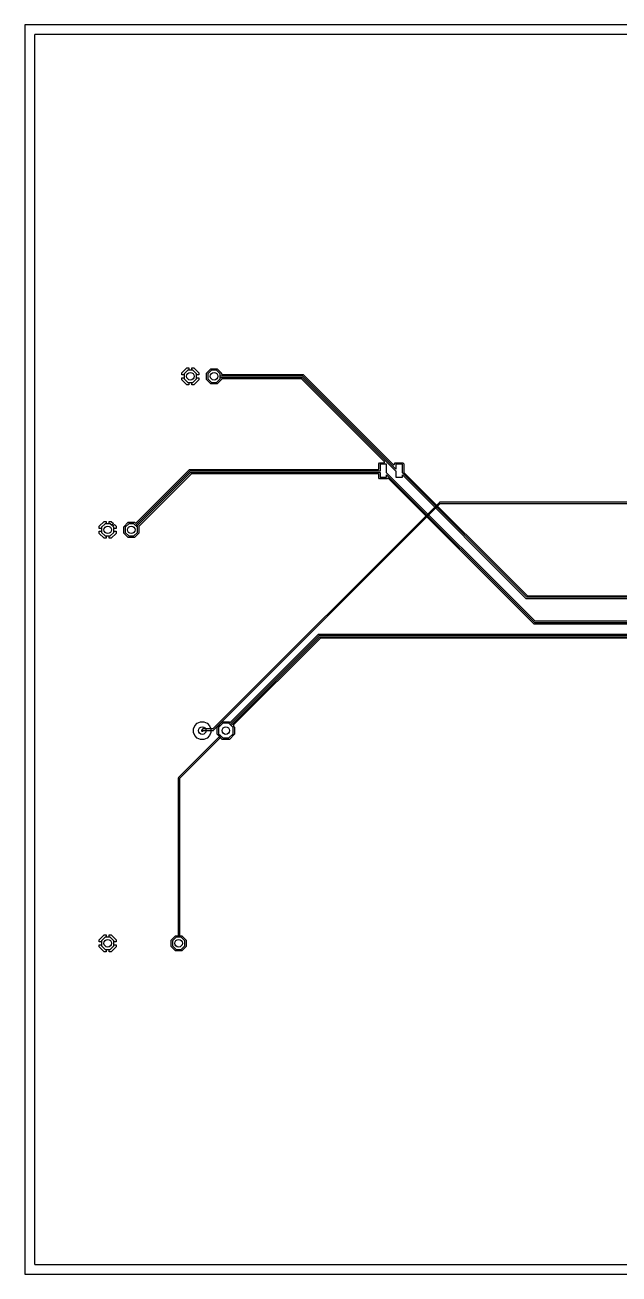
# Model space of a CAD drawing. Header units: millimetres. Extents: x -10 to 160, y 0 to 134.
# Drawn here: x -10.2 to 53.7, y 0 to 134.3 of the extents above; entities that cross this region are included whole.
import ezdxf

# ---------------------------------------------------------------- set-up
doc = ezdxf.new("R2010")
doc.units = ezdxf.units.MM

msp = doc.modelspace()

# ---------------------------------------------------------------- linework, layer by layer
at = {"layer": '16_copper'}
for points in [[(8.28, 96.25), (8.28, 96.79), (7.89, 97.18), (7.35, 97.18), (6.96, 96.79), (6.96, 96.25), (7.35, 95.86), (7.89, 95.86)], [(10.82, 96.25), (10.82, 96.79), (10.43, 97.18), (9.89, 97.18), (9.5, 96.79), (9.5, 96.25), (9.89, 95.86), (10.43, 95.86)], [(-0.61, 79.74), (-0.61, 80.28), (-1, 80.67), (-1.54, 80.67), (-1.93, 80.28), (-1.93, 79.74), (-1.54, 79.35), (-1, 79.35)], [(1.93, 79.74), (1.93, 80.28), (1.54, 80.67), (1, 80.67), (0.61, 80.28), (0.61, 79.74), (1, 79.35), (1.54, 79.35)], [(-0.61, 35.29), (-0.61, 35.83), (-1, 36.22), (-1.54, 36.22), (-1.93, 35.83), (-1.93, 35.29), (-1.54, 34.9), (-1, 34.9)]]:
    msp.add_lwpolyline(points, close=True, dxfattribs=at)
msp.add_lwpolyline([(66.41, 82.98), (34.44, 82.98), (34.43, 82.98), (34.43, 82.98, 0.087654), (34.4, 82.97), (34.4, 82.96), (34.39, 82.96), (10.03, 58.6), (8.99, 58.6), (8.98, 58.6), (8.97, 58.6, 0.087654), (8.95, 58.59), (8.94, 58.58), (8.94, 58.58), (8.84, 58.47), (8.82, 58.46, 0.866058), (8.94, 58.37), (9.02, 58.45), (10.06, 58.45), (10.07, 58.45), (10.08, 58.45, 0.087654), (10.1, 58.46), (10.11, 58.46), (10.11, 58.47), (34.47, 82.83), (66.37, 82.83)], format="xyb", dxfattribs=at)
msp.add_lwpolyline([(7.01, 35.29), (7.01, 35.83), (6.62, 36.22), (6.48, 36.22), (6.48, 53.31), (10.95, 57.78), (11.1, 57.63), (11.76, 57.63), (12.22, 58.09), (12.22, 58.75), (11.76, 59.21), (11.1, 59.21), (10.64, 58.75), (10.64, 58.09), (10.84, 57.89), (6.35, 53.39), (6.34, 53.39), (6.34, 53.38, 0.087651), (6.33, 53.36), (6.33, 53.35), (6.32, 53.34), (6.32, 36.22), (6.08, 36.22), (5.69, 35.83), (5.69, 35.29), (6.08, 34.9), (6.62, 34.9)], format="xyb", close=True, dxfattribs=at)
at = {"layer": '1_copper'}
msp.add_lwpolyline([(158.91, 1.02, 0.392588), (158.98, 1.09), (158.98, 133.2), (158.98, 133.2, 0.392588), (158.91, 133.27), (-9.07, 133.27), (-9.07, 133.27, 0.392588), (-9.14, 133.2), (-9.14, 1.09), (-9.14, 1.09, 0.392588), (-9.07, 1.02), (158.91, 1.02)], format="xyb", close=True, dxfattribs=at)
for points in [[(57.48, 69.88), (44.56, 69.88), (28.9, 85.53), (28.9, 85.53, 0.372102), (28.8, 85.53), (28.8, 85.53), (28.77, 85.51), (27.95, 85.51), (27.86, 85.6), (27.86, 85.95), (27.86, 85.96, 0.392588), (27.78, 86.03), (7.75, 86.03), (7.74, 86.03), (7.73, 86.03, 0.087654), (7.7, 86.02), (7.7, 86.01), (7.69, 86.01), (2.11, 80.42), (2.1, 80.41), (2.09, 80.41, 0.087651), (2.08, 80.38), (2.08, 80.38), (2.08, 80.37), (2.08, 79.67), (1.61, 79.2), (0.93, 79.2), (0.46, 79.67), (0.46, 80.35), (0.93, 80.82), (1.61, 80.82), (1.68, 80.75), (1.68, 80.75, 0.39257), (1.79, 80.75), (7.53, 86.49), (27.78, 86.49), (27.79, 86.49, 0.392588), (27.86, 86.56), (27.86, 87.12), (27.95, 87.21), (28.41, 87.21), (28.41, 87.21), (28.41, 87.21, 0.54841), (28.48, 87.33), (28.47, 87.33), (28.47, 87.34, 0.015772), (28.46, 87.34), (19.59, 96.22), (19.58, 96.22), (19.57, 96.23, 0.087651), (19.55, 96.24), (19.54, 96.24), (19.53, 96.24), (11.05, 96.24), (11.04, 96.24, 0.25797), (10.98, 96.19), (10.98, 96.19), (10.5, 95.71), (9.82, 95.71), (9.35, 96.18), (9.35, 96.86), (9.82, 97.33), (10.5, 97.33), (10.97, 96.86), (10.97, 96.77), (10.97, 96.77, 0.392588), (11.05, 96.7), (19.75, 96.7), (19.91, 96.54), (29.43, 87.02), (29.43, 87.02), (29.43, 87.02, 0.54841), (29.55, 87.06), (29.56, 87.07), (29.56, 87.07, 0.01577), (29.56, 87.08), (29.56, 87.12), (29.65, 87.21), (30.47, 87.21), (30.56, 87.12), (30.56, 86.23), (30.56, 86.22), (30.56, 86.21, 0.087654), (30.57, 86.18), (30.58, 86.18), (30.58, 86.17), (43.81, 72.95), (43.82, 72.94), (43.82, 72.94, 0.087651), (43.85, 72.93), (43.86, 72.92), (43.87, 72.92), (55.89, 72.92)], [(57.61, 72.77), (43.77, 72.77), (30.41, 86.13), (30.41, 87.06), (29.71, 87.06), (29.71, 86.53), (19.71, 96.52), (19.71, 96.53), (19.7, 96.53, 0.087651), (19.68, 96.54), (19.67, 96.54), (19.66, 96.55), (10.82, 96.55), (10.82, 96.79), (10.43, 97.18), (9.89, 97.18), (9.5, 96.79), (9.5, 96.25), (9.89, 95.86), (10.43, 95.86), (10.82, 96.25), (10.82, 96.39), (19.63, 96.39), (29.66, 86.36), (29.67, 86.35), (29.68, 86.35, 0.087651), (29.7, 86.34), (29.71, 86.34), (29.71, 86.34), (29.71, 85.66), (30.41, 85.66), (30.41, 85.92), (43.68, 72.64), (43.69, 72.64), (43.7, 72.63, 0.087651), (43.72, 72.62), (43.73, 72.62), (43.74, 72.62), (57.58, 72.62)], [(57.61, 70.18), (44.68, 70.18), (28.71, 86.15), (28.71, 87.06), (28.01, 87.06), (28.01, 86.33), (7.62, 86.33), (7.61, 86.33), (7.6, 86.33, 0.087654), (7.58, 86.32), (7.57, 86.32), (7.57, 86.31), (1.73, 80.48), (1.54, 80.67), (1, 80.67), (0.61, 80.28), (0.61, 79.74), (1, 79.35), (1.54, 79.35), (1.93, 79.74), (1.93, 80.28), (1.84, 80.37), (7.65, 86.18), (28.01, 86.18), (28.01, 85.66), (28.71, 85.66), (28.71, 85.94), (44.6, 70.05), (44.61, 70.05), (44.61, 70.04, 0.087651), (44.64, 70.03), (44.64, 70.03), (44.65, 70.03), (57.58, 70.03)], [(55.65, 68.35), (21.61, 68.35), (21.61, 68.35), (21.6, 68.35, 0.087654), (21.57, 68.34), (21.57, 68.33), (21.56, 68.33), (12.26, 59.03), (12.26, 59.02, 0.39257), (12.26, 58.92), (12.37, 58.81), (12.37, 58.03), (11.82, 57.48), (11.04, 57.48), (10.49, 58.03), (10.49, 58.81), (11.04, 59.36), (11.82, 59.36), (11.83, 59.35, 0.414231), (11.94, 59.35), (21.39, 68.81), (55.65, 68.81)], [(55.83, 68.66), (21.49, 68.66), (21.48, 68.65), (21.47, 68.65, 0.087654), (21.45, 68.64), (21.44, 68.64), (21.43, 68.63), (11.88, 59.08), (11.76, 59.21), (11.1, 59.21), (10.64, 58.75), (10.64, 58.09), (11.1, 57.63), (11.76, 57.63), (12.22, 58.09), (12.22, 58.75), (11.99, 58.97), (21.52, 68.5), (55.83, 68.5)]]:
    msp.add_lwpolyline(points, format="xyb", dxfattribs=at)
for points in [[(6.71, 96.67), (6.71, 96.9), (7.24, 97.43), (7.47, 97.43), (7.47, 97.18), (7.35, 97.18), (6.96, 96.79), (6.96, 96.67)], [(8.28, 96.67), (8.28, 96.79), (7.89, 97.18), (7.77, 97.18), (7.77, 97.43), (8, 97.43), (8.53, 96.9), (8.53, 96.67)], [(7.24, 95.61), (6.71, 96.14), (6.71, 96.37), (6.96, 96.37), (6.96, 96.25), (7.35, 95.86), (7.47, 95.86), (7.47, 95.61)], [(7.77, 95.61), (7.77, 95.86), (7.89, 95.86), (8.28, 96.25), (8.28, 96.37), (8.53, 96.37), (8.53, 96.14), (8, 95.61)], [(-2.18, 80.16), (-2.18, 80.39), (-1.65, 80.92), (-1.42, 80.92), (-1.42, 80.67), (-1.54, 80.67), (-1.93, 80.28), (-1.93, 80.16)], [(-1, 80.67), (-1.12, 80.67), (-1.12, 80.92), (-0.89, 80.92), (-0.65, 80.69), (-0.83, 80.51)], [(-0.61, 80.16), (-0.61, 80.28), (-0.72, 80.4), (-0.54, 80.58), (-0.36, 80.39), (-0.36, 80.16)], [(-1.65, 79.1), (-2.18, 79.63), (-2.18, 79.86), (-1.93, 79.86), (-1.93, 79.74), (-1.54, 79.35), (-1.42, 79.35), (-1.42, 79.1)], [(-1.12, 79.1), (-1.12, 79.35), (-1, 79.35), (-0.61, 79.74), (-0.61, 79.86), (-0.36, 79.86), (-0.36, 79.63), (-0.89, 79.1)], [(8.7, 57.48), (8.36, 57.62), (8.09, 57.89), (7.95, 58.23), (7.95, 58.61), (8.09, 58.95), (8.36, 59.22), (8.7, 59.36), (9.08, 59.36), (9.42, 59.22), (9.69, 58.95), (9.83, 58.61), (9.83, 58.23), (9.69, 57.89), (9.42, 57.62), (9.08, 57.48)], [(-2.18, 35.71), (-2.18, 35.94), (-1.65, 36.47), (-1.42, 36.47), (-1.42, 36.22), (-1.54, 36.22), (-1.93, 35.83), (-1.93, 35.71)], [(-0.61, 35.71), (-0.61, 35.83), (-1, 36.22), (-1.12, 36.22), (-1.12, 36.47), (-0.89, 36.47), (-0.36, 35.94), (-0.36, 35.71)], [(6.01, 34.75), (5.54, 35.22), (5.54, 35.9), (6.01, 36.37), (6.69, 36.37), (7.16, 35.9), (7.16, 35.22), (6.69, 34.75)], [(-1.65, 34.65), (-2.18, 35.18), (-2.18, 35.41), (-1.93, 35.41), (-1.93, 35.29), (-1.54, 34.9), (-1.42, 34.9), (-1.42, 34.65)], [(-1.12, 34.65), (-1.12, 34.9), (-1, 34.9), (-0.61, 35.29), (-0.61, 35.41), (-0.36, 35.41), (-0.36, 35.18), (-0.89, 34.65)], [(7.01, 35.29), (7.01, 35.83), (6.62, 36.22), (6.08, 36.22), (5.69, 35.83), (5.69, 35.29), (6.08, 34.9), (6.62, 34.9)]]:
    msp.add_lwpolyline(points, close=True, dxfattribs=at)
at = {"layer": 'drills_PTH'}
for centre in [(7.62, 96.52), (10.16, 96.52), (-1.27, 80.01), (1.27, 80.01), (8.89, 58.42), (11.43, 58.42), (-1.27, 35.56), (6.35, 35.56)]:
    msp.add_circle(centre, 0.406, dxfattribs=at)
at = {"layer": 'outline'}
msp.add_lwpolyline([(-10.16, 0), (160, 0), (160, 134.29), (-10.16, 134.29), (-10.16, 0)], close=True, dxfattribs=at)

doc.saveas('drawing.dxf')
